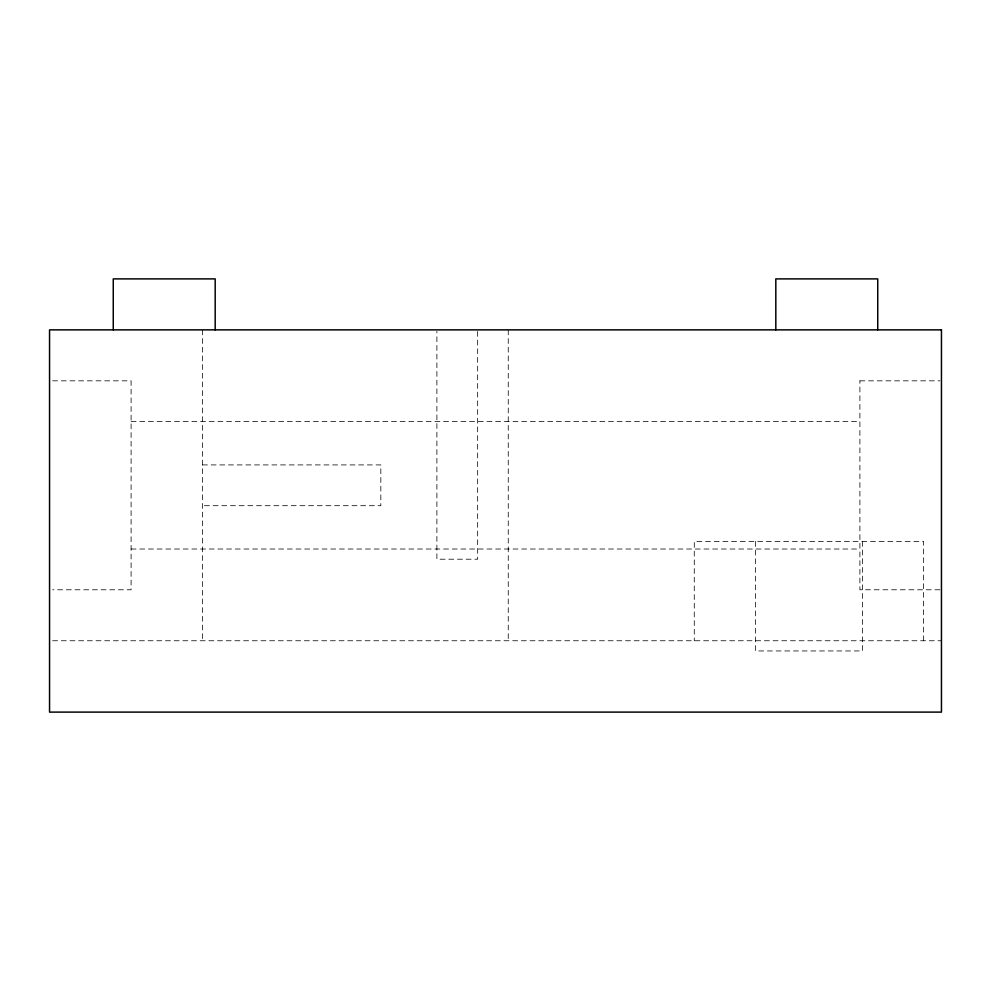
<?xml version="1.0" encoding="UTF-8"?>
<svg xmlns="http://www.w3.org/2000/svg" width="991" height="991" viewBox="0 0 991 991"><rect width="100%" height="100%" fill="white"/><g stroke="black" fill="none" stroke-linecap="round" stroke-linejoin="round"><path stroke-width="0.74" stroke-dasharray="4.96 3.72" d="M52.622 380.829L131.097 380.829L131.097 589.781L52.622 589.781M859.903 380.841L939.914 380.829M131.097 421.596L859.903 421.596M202.449 464.915L380.829 464.915L380.829 505.695L202.449 505.695M131.097 549.014L859.903 549.014M939.914 589.781L859.903 589.769L859.903 380.829M52.634 640.756L941.45 640.756M923.612 640.756L923.612 541.371L694.27 541.371L694.27 640.756M862.455 541.371L862.455 650.951L755.427 650.951L755.427 541.371M508.247 329.867L508.247 640.756M477.662 331.403L477.662 559.209L436.895 559.209L436.895 331.403M202.449 329.867L202.449 640.756"/><path stroke-width="1.49" d="M877.741 329.867L877.741 278.892L775.817 278.892L775.817 329.867M215.183 329.867L215.183 278.892L113.259 278.892L113.259 329.867M941.45 329.867L49.55 329.867L49.55 712.108L941.45 712.108L941.45 329.867"/></g></svg>
